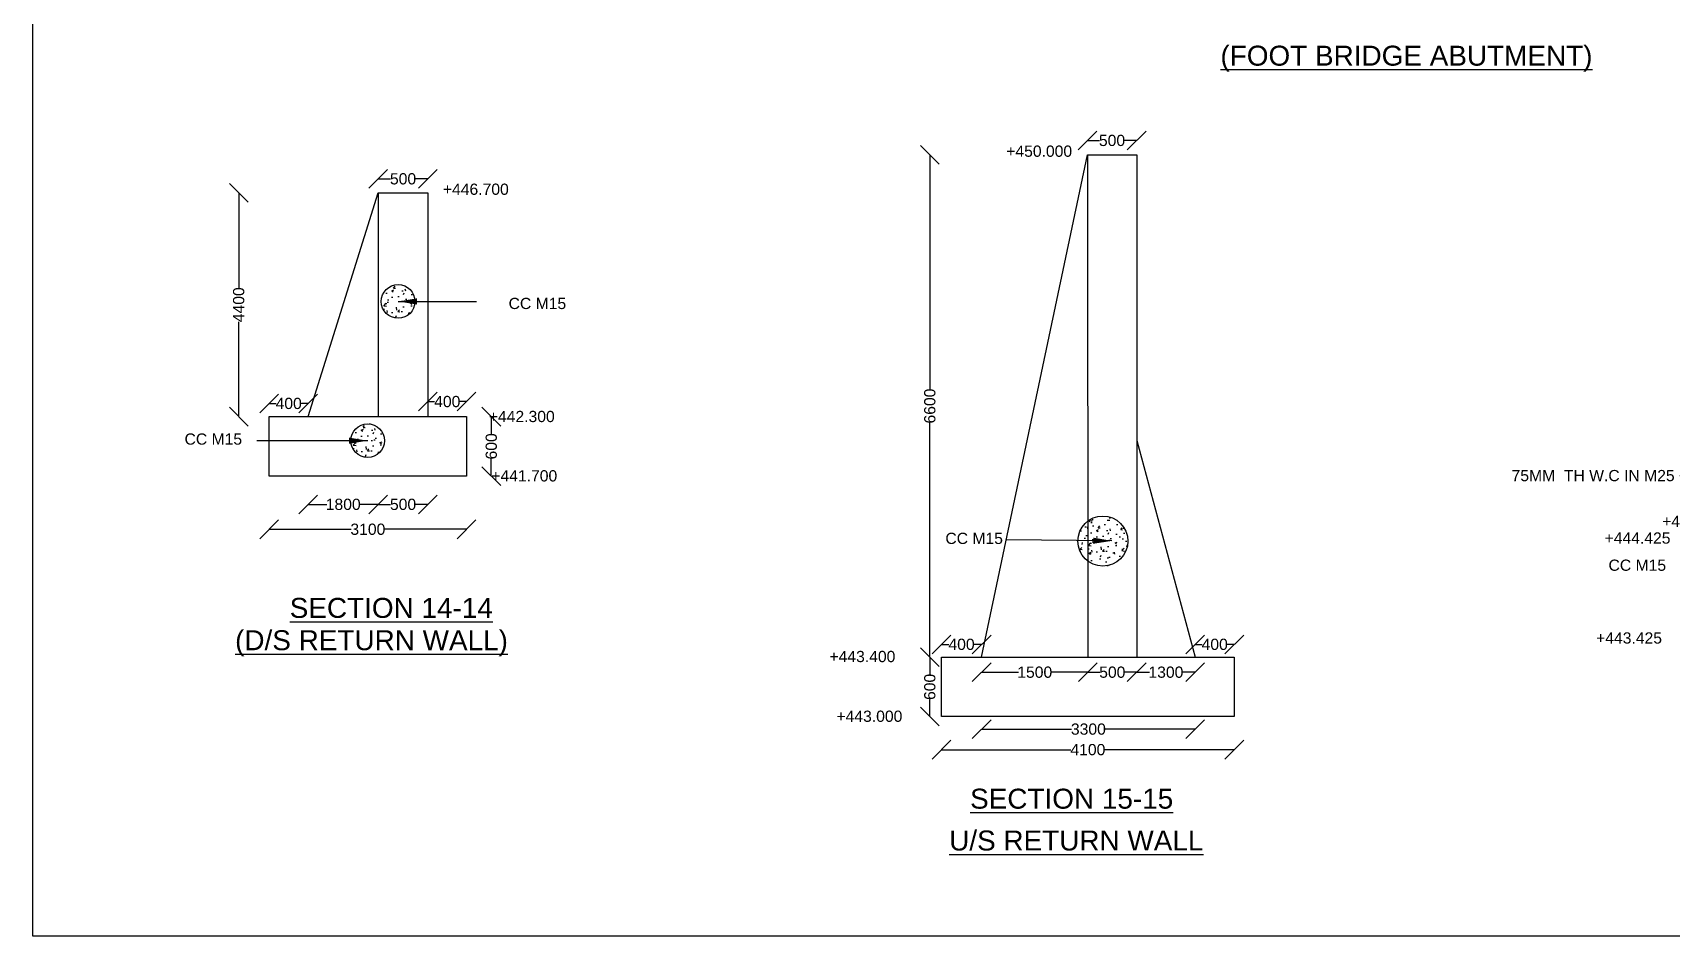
# Model space of a CAD drawing. Header units: millimetres. Extents: x 5763158 to 5770692, y 20980688 to 20986539.
# Drawn here: x 5763158 to 5765783, y 20980688 to 20982135 of the extents above; entities that cross this region are included whole.
import ezdxf

# ---------------------------------------------------------------- set-up
doc = ezdxf.new("R2010")
doc.units = ezdxf.units.MM
doc.header["$MEASUREMENT"] = 0
for name, color, linetype in [('DIMENSIONS', 7, 'Continuous'), ('DRAWING', 7, 'Continuous'), ('TEXT', 7, 'Continuous')]:
    doc.layers.add(name, color=color, linetype=linetype)
doc.styles.get("Standard").update_dxf_attribs({"font": 'arial.ttf', "height": 18})
doc.dimstyles.get("Standard").update_dxf_attribs({"dimtxt": 18, "dimasz": 30, "dimexe": 0.18, "dimexo": 0.0625, "dimgap": 0.09, "dimtad": 0, "dimdec": 0, "dimzin": 0, "dimdsep": 46, "dimtxsty": 'Standard', "dimblk": 'OBLIQUE', "dimcen": 0.09, "dimse1": 1, "dimse2": 1, "dimadec": 0, "dimazin": 0, "dimtfac": 1, "dimtdec": 0, "dimtofl": 0, "dimtmove": 0, "dimatfit": 3, "dimfxl": 1, "dimtolj": 1, "dimtzin": 0, "dimarcsym": 0})

# ---------------------------------------------------------------- blocks, each defined once
blk = doc.blocks.new('_Oblique')
at = {"color": 0, "linetype": 'ByBlock', "lineweight": -2}
blk.add_line((-0.5, -0.5), (0.5, 0.5), dxfattribs=at)
blk = doc.blocks.new('*D153')
at = {"layer": 'Defpoints', "color": 0, "transparency": 16777216}
for p in [(5763711.2, 20981878.7), (5763791, 20981901.2), (5763791, 20981878.7)]:
    blk.add_point(p, dxfattribs=at)
at = {"layer": 'DIMENSIONS', "color": 0, "lineweight": -2, "transparency": 16777216}
for p, q in [((5763711.2, 20981901.2), (5763731.2, 20981901.2)), ((5763791, 20981901.2), (5763771.1, 20981901.2))]:
    blk.add_line(p, q, dxfattribs=at)
at = {"layer": 'DIMENSIONS', "color": 0, "lineweight": -2, "transparency": 16777216, "xscale": 30, "yscale": 30, "zscale": 30, "rotation": 180}
blk.add_blockref('_Oblique', (5763711.2, 20981901.2), dxfattribs=at)
at = {"layer": 'DIMENSIONS', "color": 0, "lineweight": -2, "transparency": 16777216, "xscale": 30, "yscale": 30, "zscale": 30}
blk.add_blockref('_Oblique', (5763791, 20981901.2), dxfattribs=at)
at = {"layer": 'DIMENSIONS', "color": 0, "transparency": 16777216, "insert": (5763751.1, 20981901.2), "char_height": 18, "attachment_point": 5}
blk.add_mtext('\\A1;500', dxfattribs=at)
blk = doc.blocks.new('*D154')
at = {"layer": 'Defpoints', "color": 0, "transparency": 16777216}
for p in [(5763711.2, 20981878.7), (5763487.8, 20981520.2), (5763599.2, 20981520.2)]:
    blk.add_point(p, dxfattribs=at)
at = {"layer": 'DIMENSIONS', "color": 0, "lineweight": -2, "transparency": 16777216}
for p, q in [((5763487.8, 20981878.7), (5763487.8, 20981726.8)), ((5763487.8, 20981520.2), (5763487.8, 20981672.2))]:
    blk.add_line(p, q, dxfattribs=at)
at = {"layer": 'DIMENSIONS', "color": 0, "lineweight": -2, "transparency": 16777216, "xscale": 30, "yscale": 30, "zscale": 30}
for p, rotation in [((5763487.8, 20981878.7), 90), ((5763487.8, 20981520.2), 270)]:
    blk.add_blockref('_Oblique', p, dxfattribs=dict(at, rotation=rotation))
at = {"layer": 'DIMENSIONS', "color": 0, "transparency": 16777216, "insert": (5763487.8, 20981699.5), "char_height": 18, "attachment_point": 5, "rotation": 90}
blk.add_mtext('\\A1;4400', dxfattribs=at)
blk = doc.blocks.new('*D155')
at = {"layer": 'Defpoints', "color": 0, "transparency": 16777216}
for p in [(5763599.2, 20981541.3), (5763536.6, 20981520.2), (5763599.2, 20981520.2)]:
    blk.add_point(p, dxfattribs=at)
at = {"layer": 'DIMENSIONS', "color": 0, "lineweight": -2, "transparency": 16777216}
for p, q in [((5763536.6, 20981541.3), (5763547.6, 20981541.3)), ((5763599.2, 20981541.3), (5763588.2, 20981541.3))]:
    blk.add_line(p, q, dxfattribs=at)
at = {"layer": 'DIMENSIONS', "color": 0, "lineweight": -2, "transparency": 16777216, "xscale": 30, "yscale": 30, "zscale": 30, "rotation": 180}
blk.add_blockref('_Oblique', (5763536.6, 20981541.3), dxfattribs=at)
at = {"layer": 'DIMENSIONS', "color": 0, "lineweight": -2, "transparency": 16777216, "xscale": 30, "yscale": 30, "zscale": 30}
blk.add_blockref('_Oblique', (5763599.2, 20981541.3), dxfattribs=at)
at = {"layer": 'DIMENSIONS', "color": 0, "transparency": 16777216, "insert": (5763567.9, 20981541.3), "char_height": 18, "attachment_point": 5}
blk.add_mtext('\\A1;400', dxfattribs=at)
blk = doc.blocks.new('*D156')
at = {"layer": 'Defpoints', "color": 0, "transparency": 16777216}
for p in [(5763852.8, 20981544.3), (5763791, 20981520.2), (5763852.8, 20981520.2)]:
    blk.add_point(p, dxfattribs=at)
at = {"layer": 'DIMENSIONS', "color": 0, "lineweight": -2, "transparency": 16777216}
for p, q in [((5763791, 20981544.3), (5763801.6, 20981544.3)), ((5763852.8, 20981544.3), (5763842.2, 20981544.3))]:
    blk.add_line(p, q, dxfattribs=at)
at = {"layer": 'DIMENSIONS', "color": 0, "lineweight": -2, "transparency": 16777216, "xscale": 30, "yscale": 30, "zscale": 30, "rotation": 180}
blk.add_blockref('_Oblique', (5763791, 20981544.3), dxfattribs=at)
at = {"layer": 'DIMENSIONS', "color": 0, "lineweight": -2, "transparency": 16777216, "xscale": 30, "yscale": 30, "zscale": 30}
blk.add_blockref('_Oblique', (5763852.8, 20981544.3), dxfattribs=at)
at = {"layer": 'DIMENSIONS', "color": 0, "transparency": 16777216, "insert": (5763821.9, 20981544.3), "char_height": 18, "attachment_point": 5}
blk.add_mtext('\\A1;400', dxfattribs=at)
blk = doc.blocks.new('*D157')
at = {"layer": 'Defpoints', "color": 0, "transparency": 16777216}
for p in [(5763852.8, 20981520.2), (5763852.8, 20981425), (5763892.5, 20981425)]:
    blk.add_point(p, dxfattribs=at)
at = {"layer": 'DIMENSIONS', "color": 0, "lineweight": -2, "transparency": 16777216}
for p, q in [((5763892.5, 20981520.2), (5763892.5, 20981492.6)), ((5763892.5, 20981425), (5763892.5, 20981452.6))]:
    blk.add_line(p, q, dxfattribs=at)
at = {"layer": 'DIMENSIONS', "color": 0, "lineweight": -2, "transparency": 16777216, "xscale": 30, "yscale": 30, "zscale": 30}
for p, rotation in [((5763892.5, 20981520.2), 90), ((5763892.5, 20981425), 270)]:
    blk.add_blockref('_Oblique', p, dxfattribs=dict(at, rotation=rotation))
at = {"layer": 'DIMENSIONS', "color": 0, "transparency": 16777216, "insert": (5763892.5, 20981472.6), "char_height": 18, "attachment_point": 5, "rotation": 90}
blk.add_mtext('\\A1;600', dxfattribs=at)
blk = doc.blocks.new('*D158')
at = {"layer": 'Defpoints', "color": 0, "transparency": 16777216}
for p in [(5763599.2, 20981520.2), (5763711.2, 20981520.2), (5763711.2, 20981379.6)]:
    blk.add_point(p, dxfattribs=at)
at = {"layer": 'DIMENSIONS', "color": 0, "lineweight": -2, "transparency": 16777216}
for p, q in [((5763599.2, 20981379.6), (5763629.1, 20981379.6)), ((5763711.2, 20981379.6), (5763681.3, 20981379.6))]:
    blk.add_line(p, q, dxfattribs=at)
at = {"layer": 'DIMENSIONS', "color": 0, "lineweight": -2, "transparency": 16777216, "xscale": 30, "yscale": 30, "zscale": 30, "rotation": 180}
blk.add_blockref('_Oblique', (5763599.2, 20981379.6), dxfattribs=at)
at = {"layer": 'DIMENSIONS', "color": 0, "lineweight": -2, "transparency": 16777216, "xscale": 30, "yscale": 30, "zscale": 30}
blk.add_blockref('_Oblique', (5763711.2, 20981379.6), dxfattribs=at)
at = {"layer": 'DIMENSIONS', "color": 0, "transparency": 16777216, "insert": (5763655.2, 20981379.6), "char_height": 18, "attachment_point": 5}
blk.add_mtext('\\A1;1800', dxfattribs=at)
blk = doc.blocks.new('*D159')
at = {"layer": 'Defpoints', "color": 0, "transparency": 16777216}
for p in [(5763711.2, 20981520.2), (5763791, 20981520.2), (5763791, 20981379.6)]:
    blk.add_point(p, dxfattribs=at)
at = {"layer": 'DIMENSIONS', "color": 0, "lineweight": -2, "transparency": 16777216}
for p, q in [((5763711.2, 20981379.6), (5763731.2, 20981379.6)), ((5763791, 20981379.6), (5763771.1, 20981379.6))]:
    blk.add_line(p, q, dxfattribs=at)
at = {"layer": 'DIMENSIONS', "color": 0, "lineweight": -2, "transparency": 16777216, "xscale": 30, "yscale": 30, "zscale": 30, "rotation": 180}
blk.add_blockref('_Oblique', (5763711.2, 20981379.6), dxfattribs=at)
at = {"layer": 'DIMENSIONS', "color": 0, "lineweight": -2, "transparency": 16777216, "xscale": 30, "yscale": 30, "zscale": 30}
blk.add_blockref('_Oblique', (5763791, 20981379.6), dxfattribs=at)
at = {"layer": 'DIMENSIONS', "color": 0, "transparency": 16777216, "insert": (5763751.1, 20981379.6), "char_height": 18, "attachment_point": 5}
blk.add_mtext('\\A1;500', dxfattribs=at)
blk = doc.blocks.new('*D160')
at = {"layer": 'Defpoints', "color": 0, "transparency": 16777216}
for p in [(5763536.6, 20981425), (5763852.8, 20981425), (5763852.8, 20981339.7)]:
    blk.add_point(p, dxfattribs=at)
at = {"layer": 'DIMENSIONS', "color": 0, "lineweight": -2, "transparency": 16777216}
for p, q in [((5763536.6, 20981339.7), (5763667.8, 20981339.7)), ((5763852.8, 20981339.7), (5763721.6, 20981339.7))]:
    blk.add_line(p, q, dxfattribs=at)
at = {"layer": 'DIMENSIONS', "color": 0, "lineweight": -2, "transparency": 16777216, "xscale": 30, "yscale": 30, "zscale": 30, "rotation": 180}
blk.add_blockref('_Oblique', (5763536.6, 20981339.7), dxfattribs=at)
at = {"layer": 'DIMENSIONS', "color": 0, "lineweight": -2, "transparency": 16777216, "xscale": 30, "yscale": 30, "zscale": 30}
blk.add_blockref('_Oblique', (5763852.8, 20981339.7), dxfattribs=at)
at = {"layer": 'DIMENSIONS', "color": 0, "transparency": 16777216, "insert": (5763694.7, 20981339.7), "char_height": 18, "attachment_point": 5}
blk.add_mtext('\\A1;3100', dxfattribs=at)
blk = doc.blocks.new('*D161')
at = {"layer": 'Defpoints', "color": 0, "transparency": 16777216}
for p in [(5764926.4, 20981962.7), (5764847.4, 20981939.6), (5764926.4, 20981939.6)]:
    blk.add_point(p, dxfattribs=at)
at = {"layer": 'DIMENSIONS', "color": 0, "lineweight": -2, "transparency": 16777216}
for p, q in [((5764847.4, 20981962.7), (5764867, 20981962.7)), ((5764926.4, 20981962.7), (5764906.9, 20981962.7))]:
    blk.add_line(p, q, dxfattribs=at)
at = {"layer": 'DIMENSIONS', "color": 0, "lineweight": -2, "transparency": 16777216, "xscale": 30, "yscale": 30, "zscale": 30, "rotation": 180}
blk.add_blockref('_Oblique', (5764847.4, 20981962.7), dxfattribs=at)
at = {"layer": 'DIMENSIONS', "color": 0, "lineweight": -2, "transparency": 16777216, "xscale": 30, "yscale": 30, "zscale": 30}
blk.add_blockref('_Oblique', (5764926.4, 20981962.7), dxfattribs=at)
at = {"layer": 'DIMENSIONS', "color": 0, "transparency": 16777216, "insert": (5764886.9, 20981962.7), "char_height": 18, "attachment_point": 5}
blk.add_mtext('\\A1;500', dxfattribs=at)
blk = doc.blocks.new('*D162')
at = {"layer": 'Defpoints', "color": 0, "transparency": 16777216}
for p in [(5764847.4, 20981939.6), (5764595, 20981134.8), (5764678, 20981134.8)]:
    blk.add_point(p, dxfattribs=at)
at = {"layer": 'DIMENSIONS', "color": 0, "lineweight": -2, "transparency": 16777216}
for p, q in [((5764595, 20981939.6), (5764595, 20981564.2)), ((5764595, 20981134.8), (5764595, 20981510.2))]:
    blk.add_line(p, q, dxfattribs=at)
at = {"layer": 'DIMENSIONS', "color": 0, "lineweight": -2, "transparency": 16777216, "xscale": 30, "yscale": 30, "zscale": 30}
for p, rotation in [((5764595, 20981939.6), 90), ((5764595, 20981134.8), 270)]:
    blk.add_blockref('_Oblique', p, dxfattribs=dict(at, rotation=rotation))
at = {"layer": 'DIMENSIONS', "color": 0, "transparency": 16777216, "insert": (5764595, 20981537.2), "char_height": 18, "attachment_point": 5, "rotation": 90}
blk.add_mtext('\\A1;6600', dxfattribs=at)
blk = doc.blocks.new('*D163')
at = {"layer": 'Defpoints', "color": 0, "transparency": 16777216}
for p in [(5764595, 20981134.8), (5764595, 20981039.6), (5764613.7, 20981039.6)]:
    blk.add_point(p, dxfattribs=at)
at = {"layer": 'DIMENSIONS', "color": 0, "lineweight": -2, "transparency": 16777216}
for p, q in [((5764595, 20981134.8), (5764595, 20981107.2)), ((5764595, 20981039.6), (5764595, 20981067.2))]:
    blk.add_line(p, q, dxfattribs=at)
at = {"layer": 'DIMENSIONS', "color": 0, "lineweight": -2, "transparency": 16777216, "xscale": 30, "yscale": 30, "zscale": 30}
for p, rotation in [((5764595, 20981134.8), 90), ((5764595, 20981039.6), 270)]:
    blk.add_blockref('_Oblique', p, dxfattribs=dict(at, rotation=rotation))
at = {"layer": 'DIMENSIONS', "color": 0, "transparency": 16777216, "insert": (5764595, 20981087.2), "char_height": 18, "attachment_point": 5, "rotation": 90}
blk.add_mtext('\\A1;600', dxfattribs=at)
blk = doc.blocks.new('*D164')
at = {"layer": 'Defpoints', "color": 0, "transparency": 16777216}
for p in [(5764678, 20981155.3), (5764613.7, 20981134.8), (5764678, 20981134.8)]:
    blk.add_point(p, dxfattribs=at)
at = {"layer": 'DIMENSIONS', "color": 0, "lineweight": -2, "transparency": 16777216}
for p, q in [((5764613.7, 20981155.3), (5764625.5, 20981155.3)), ((5764678, 20981155.3), (5764666.1, 20981155.3))]:
    blk.add_line(p, q, dxfattribs=at)
at = {"layer": 'DIMENSIONS', "color": 0, "lineweight": -2, "transparency": 16777216, "xscale": 30, "yscale": 30, "zscale": 30, "rotation": 180}
blk.add_blockref('_Oblique', (5764613.7, 20981155.3), dxfattribs=at)
at = {"layer": 'DIMENSIONS', "color": 0, "lineweight": -2, "transparency": 16777216, "xscale": 30, "yscale": 30, "zscale": 30}
blk.add_blockref('_Oblique', (5764678, 20981155.3), dxfattribs=at)
at = {"layer": 'DIMENSIONS', "color": 0, "transparency": 16777216, "insert": (5764645.8, 20981155.3), "char_height": 18, "attachment_point": 5}
blk.add_mtext('\\A1;400', dxfattribs=at)
blk = doc.blocks.new('*D165')
at = {"layer": 'Defpoints', "color": 0, "transparency": 16777216}
for p in [(5764678, 20981134.8), (5764848.2, 20981135), (5764848.2, 20981110.7)]:
    blk.add_point(p, dxfattribs=at)
at = {"layer": 'DIMENSIONS', "color": 0, "lineweight": -2, "transparency": 16777216}
for p, q in [((5764678, 20981110.7), (5764737, 20981110.7)), ((5764848.2, 20981110.7), (5764789.2, 20981110.7))]:
    blk.add_line(p, q, dxfattribs=at)
at = {"layer": 'DIMENSIONS', "color": 0, "lineweight": -2, "transparency": 16777216, "xscale": 30, "yscale": 30, "zscale": 30, "rotation": 180}
blk.add_blockref('_Oblique', (5764678, 20981110.7), dxfattribs=at)
at = {"layer": 'DIMENSIONS', "color": 0, "lineweight": -2, "transparency": 16777216, "xscale": 30, "yscale": 30, "zscale": 30}
blk.add_blockref('_Oblique', (5764848.2, 20981110.7), dxfattribs=at)
at = {"layer": 'DIMENSIONS', "color": 0, "transparency": 16777216, "insert": (5764763.1, 20981110.7), "char_height": 18, "attachment_point": 5}
blk.add_mtext('\\A1;1500', dxfattribs=at)
blk = doc.blocks.new('*D166')
at = {"layer": 'Defpoints', "color": 0, "transparency": 16777216}
for p in [(5764848.2, 20981134.8), (5764926.4, 20981134.8), (5764926.4, 20981110.7)]:
    blk.add_point(p, dxfattribs=at)
at = {"layer": 'DIMENSIONS', "color": 0, "lineweight": -2, "transparency": 16777216}
for p, q in [((5764848.2, 20981110.7), (5764867.4, 20981110.7)), ((5764926.4, 20981110.7), (5764907.3, 20981110.7))]:
    blk.add_line(p, q, dxfattribs=at)
at = {"layer": 'DIMENSIONS', "color": 0, "lineweight": -2, "transparency": 16777216, "xscale": 30, "yscale": 30, "zscale": 30, "rotation": 180}
blk.add_blockref('_Oblique', (5764848.2, 20981110.7), dxfattribs=at)
at = {"layer": 'DIMENSIONS', "color": 0, "lineweight": -2, "transparency": 16777216, "xscale": 30, "yscale": 30, "zscale": 30}
blk.add_blockref('_Oblique', (5764926.4, 20981110.7), dxfattribs=at)
at = {"layer": 'DIMENSIONS', "color": 0, "transparency": 16777216, "insert": (5764887.3, 20981110.7), "char_height": 18, "attachment_point": 5}
blk.add_mtext('\\A1;500', dxfattribs=at)
blk = doc.blocks.new('*D167')
at = {"layer": 'Defpoints', "color": 0, "transparency": 16777216}
for p in [(5764926.4, 20981134.8), (5765019.9, 20981134.8), (5765019.9, 20981110.7)]:
    blk.add_point(p, dxfattribs=at)
at = {"layer": 'DIMENSIONS', "color": 0, "lineweight": -2, "transparency": 16777216}
for p, q in [((5764926.4, 20981110.7), (5764947.1, 20981110.7)), ((5765019.9, 20981110.7), (5764999.3, 20981110.7))]:
    blk.add_line(p, q, dxfattribs=at)
at = {"layer": 'DIMENSIONS', "color": 0, "lineweight": -2, "transparency": 16777216, "xscale": 30, "yscale": 30, "zscale": 30, "rotation": 180}
blk.add_blockref('_Oblique', (5764926.4, 20981110.7), dxfattribs=at)
at = {"layer": 'DIMENSIONS', "color": 0, "lineweight": -2, "transparency": 16777216, "xscale": 30, "yscale": 30, "zscale": 30}
blk.add_blockref('_Oblique', (5765019.9, 20981110.7), dxfattribs=at)
at = {"layer": 'DIMENSIONS', "color": 0, "transparency": 16777216, "insert": (5764973.2, 20981110.7), "char_height": 18, "attachment_point": 5}
blk.add_mtext('\\A1;1300', dxfattribs=at)
blk = doc.blocks.new('*D168')
at = {"layer": 'Defpoints', "color": 0, "transparency": 16777216}
for p in [(5765082.8, 20981155.3), (5765019.9, 20981134.8), (5765082.8, 20981134.8)]:
    blk.add_point(p, dxfattribs=at)
at = {"layer": 'DIMENSIONS', "color": 0, "lineweight": -2, "transparency": 16777216}
for p, q in [((5765019.9, 20981155.3), (5765031.1, 20981155.3)), ((5765082.8, 20981155.3), (5765071.7, 20981155.3))]:
    blk.add_line(p, q, dxfattribs=at)
at = {"layer": 'DIMENSIONS', "color": 0, "lineweight": -2, "transparency": 16777216, "xscale": 30, "yscale": 30, "zscale": 30, "rotation": 180}
blk.add_blockref('_Oblique', (5765019.9, 20981155.3), dxfattribs=at)
at = {"layer": 'DIMENSIONS', "color": 0, "lineweight": -2, "transparency": 16777216, "xscale": 30, "yscale": 30, "zscale": 30}
blk.add_blockref('_Oblique', (5765082.8, 20981155.3), dxfattribs=at)
at = {"layer": 'DIMENSIONS', "color": 0, "transparency": 16777216, "insert": (5765051.4, 20981155.3), "char_height": 18, "attachment_point": 5}
blk.add_mtext('\\A1;400', dxfattribs=at)
blk = doc.blocks.new('*D169')
at = {"layer": 'Defpoints', "color": 0, "transparency": 16777216}
for p in [(5764678, 20981134.8), (5765019.9, 20981134.8), (5765019.9, 20981019.5)]:
    blk.add_point(p, dxfattribs=at)
at = {"layer": 'DIMENSIONS', "color": 0, "lineweight": -2, "transparency": 16777216}
for p, q in [((5764678, 20981019.5), (5764822, 20981019.5)), ((5765019.9, 20981019.5), (5764875.9, 20981019.5))]:
    blk.add_line(p, q, dxfattribs=at)
at = {"layer": 'DIMENSIONS', "color": 0, "lineweight": -2, "transparency": 16777216, "xscale": 30, "yscale": 30, "zscale": 30, "rotation": 180}
blk.add_blockref('_Oblique', (5764678, 20981019.5), dxfattribs=at)
at = {"layer": 'DIMENSIONS', "color": 0, "lineweight": -2, "transparency": 16777216, "xscale": 30, "yscale": 30, "zscale": 30}
blk.add_blockref('_Oblique', (5765019.9, 20981019.5), dxfattribs=at)
at = {"layer": 'DIMENSIONS', "color": 0, "transparency": 16777216, "insert": (5764849, 20981019.5), "char_height": 18, "attachment_point": 5}
blk.add_mtext('\\A1;3300', dxfattribs=at)
blk = doc.blocks.new('*D170')
at = {"layer": 'Defpoints', "color": 0, "transparency": 16777216}
for p in [(5764613.7, 20981039.6), (5765082.8, 20981039.6), (5765082.8, 20980986.6)]:
    blk.add_point(p, dxfattribs=at)
at = {"layer": 'DIMENSIONS', "color": 0, "lineweight": -2, "transparency": 16777216}
for p, q in [((5764613.7, 20980986.6), (5764820.9, 20980986.6)), ((5765082.8, 20980986.6), (5764875.5, 20980986.6))]:
    blk.add_line(p, q, dxfattribs=at)
at = {"layer": 'DIMENSIONS', "color": 0, "lineweight": -2, "transparency": 16777216, "xscale": 30, "yscale": 30, "zscale": 30, "rotation": 180}
blk.add_blockref('_Oblique', (5764613.7, 20980986.6), dxfattribs=at)
at = {"layer": 'DIMENSIONS', "color": 0, "lineweight": -2, "transparency": 16777216, "xscale": 30, "yscale": 30, "zscale": 30}
blk.add_blockref('_Oblique', (5765082.8, 20980986.6), dxfattribs=at)
at = {"layer": 'DIMENSIONS', "color": 0, "transparency": 16777216, "insert": (5764848.2, 20980986.6), "char_height": 18, "attachment_point": 5}
blk.add_mtext('\\A1;4100', dxfattribs=at)

msp = doc.modelspace()

# ---------------------------------------------------------------- hatches: boundary and pattern name
at = {"layer": 'DRAWING'}
h = msp.add_hatch(dxfattribs=at)
h.set_pattern_fill('AR-CONC', color=0, scale=5, style=0)
h.set_pattern_definition([(50, (-3138.714, -4209.645), (35.86300913, -3.13760675), [3.75, -41.25]), (355, (-3138.714, -4209.645), (-6.93756668, 37.609606685), [3, -33]), (100.4514, (-3135.726, -4209.907), (28.925469086, 34.471977103), [3.1870095, -35.0571056]), (46.1842, (-3138.714, -4199.645), (53.36205243, -8.27595072), [5.625, -61.875]), (96.6356, (-3134.27, -4200.335), (46.73313528, 48.70589355), [4.7805144, -52.58565]), (351.1842, (-3138.714, -4199.645), (46.73309726, 48.70593005), [4.5, -49.5]), (21, (-3133.714, -4202.145), (29.845352606, -20.130944533), [3.75, -41.25]), (326, (-3133.714, -4202.145), (12.165766596, 36.25750225), [3, -33]), (71.4514, (-3131.227, -4203.823), (42.01113143, 16.126524835), [3.1870095, -35.0571056]), (37.5, (-3138.714, -4209.645), (0.607992766, 16.6446926916), [0, -32.6, 0, -33.5, 0, -33.125]), (7.5, (-3138.714, -4209.645), (13.153476872, 19.720585594), [0, -19.1, 0, -31.85, 0, -12.625]), (327.5, (-3149.864, -4209.645), (26.691121809, -1.127743587), [0, -12.5, 0, -39, 0, -51.75]), (317.5, (-3154.864, -4209.645), (29.159308467, 5.005249117), [0, -16.25, 0, -25.9, 0, -36.75])])
edge = h.paths.add_edge_path()
edge.add_arc((5763743.2, 20981704.8), 27, 0, 360)
h = msp.add_hatch(dxfattribs=at)
h.set_pattern_fill('AR-CONC', color=0, scale=5, style=0)
h.set_pattern_definition([(50, (-3187.548, -4432.77), (35.86300913, -3.13760675), [3.75, -41.25]), (355, (-3187.55, -4432.77), (-6.93756668, 37.609606685), [3, -33]), (100.4514, (-3184.56, -4433.03), (28.925469086, 34.471977103), [3.1870095, -35.0571056]), (46.1842, (-3187.55, -4422.77), (53.36205243, -8.27595072), [5.625, -61.875]), (96.6356, (-3183.1, -4423.46), (46.73313528, 48.70589355), [4.7805144, -52.58565]), (351.1842, (-3187.55, -4422.77), (46.73309726, 48.70593005), [4.5, -49.5]), (21, (-3182.548, -4425.27), (29.845352606, -20.130944533), [3.75, -41.25]), (326, (-3182.55, -4425.27), (12.165766596, 36.25750225), [3, -33]), (71.4514, (-3180.06, -4426.948), (42.01113143, 16.126524835), [3.1870095, -35.0571056]), (37.5, (-3187.548, -4432.77), (0.607992766, 16.6446926916), [0, -32.6, 0, -33.5, 0, -33.125]), (7.5, (-3187.548, -4432.77), (13.153476872, 19.720585594), [0, -19.1, 0, -31.85, 0, -12.625]), (327.5, (-3198.698, -4432.77), (26.691121809, -1.127743587), [0, -12.5, 0, -39, 0, -51.75]), (317.5, (-3203.698, -4432.77), (29.159308467, 5.005249117), [0, -16.25, 0, -25.9, 0, -36.75])])
edge = h.paths.add_edge_path()
edge.add_arc((5763694.4, 20981481.7), 27, 0, 360)
h = msp.add_hatch(dxfattribs=at)
h.set_pattern_fill('AR-CONC', color=0, scale=5, style=0)
h.set_pattern_definition([(50, (-2009.757, -4593.623), (35.86300913, -3.13760675), [3.75, -41.25]), (355, (-2009.757, -4593.623), (-6.93756668, 37.609606685), [3, -33]), (100.4514, (-2006.768, -4593.884), (28.925469086, 34.471977103), [3.1870095, -35.0571056]), (46.1842, (-2009.757, -4583.623), (53.36205243, -8.27595072), [5.625, -61.875]), (96.6356, (-2005.31, -4584.31), (46.73313528, 48.70589355), [4.7805144, -52.58565]), (351.1842, (-2009.757, -4583.62), (46.73309726, 48.70593005), [4.5, -49.5]), (21, (-2004.757, -4586.123), (29.845352606, -20.130944533), [3.75, -41.25]), (326, (-2004.757, -4586.123), (12.165766596, 36.25750225), [3, -33]), (71.4514, (-2002.27, -4587.8), (42.01113143, 16.126524835), [3.1870095, -35.0571056]), (37.5, (-2009.757, -4593.623), (0.607992766, 16.6446926916), [0, -32.6, 0, -33.5, 0, -33.125]), (7.5, (-2009.757, -4593.623), (13.153476872, 19.720585594), [0, -19.1, 0, -31.85, 0, -12.625]), (327.5, (-2020.907, -4593.623), (26.691121809, -1.127743587), [0, -12.5, 0, -39, 0, -51.75]), (317.5, (-2025.907, -4593.623), (29.159308467, 5.005249117), [0, -16.25, 0, -25.9, 0, -36.75])])
edge = h.paths.add_edge_path()
edge.add_arc((5764872.2, 20981320.9), 40.1, 0, 360)

# ---------------------------------------------------------------- linework, layer by layer
at = {"layer": 'DRAWING', "color": 0}
for points in [[(5764678, 20981134.8), (5764847.4, 20981939.6), (5764926.4, 20981939.6), (5764926.4, 20981481.9), (5765019.9, 20981134.8)], [(5764847.4, 20981939.6), (5764848.2, 20981134.8)], [(5763599.2, 20981520.2), (5763711.2, 20981878.7), (5763791, 20981878.7), (5763791, 20981520.2)], [(5763711.2, 20981878.7), (5763711.2, 20981520.2)], [(5764926.4, 20981481.9), (5764926.4, 20981134.8)]]:
    msp.add_lwpolyline(points, dxfattribs=at)
for points in [[(5763536.6, 20981520.2), (5763852.8, 20981520.2), (5763852.8, 20981425), (5763536.6, 20981425)], [(5764613.7, 20981134.8), (5765082.8, 20981134.8), (5765082.8, 20981039.6), (5764613.7, 20981039.6)]]:
    msp.add_lwpolyline(points, close=True, dxfattribs=at)
for centre, radius in [((5763743.2, 20981704.8), 27), ((5763694.4, 20981481.7), 27), ((5764872.2, 20981320.9), 40.1)]:
    msp.add_circle(centre, radius, dxfattribs=at)
at = {"layer": 'TEXT', "color": 0}
msp.add_lwpolyline([(5770667.3, 20980687.7), (5763157.9, 20980687.7), (5763157.9, 20986538.9), (5770667.3, 20986538.9)], close=True, dxfattribs=at)

# ---------------------------------------------------------------- texts
for s, height, p in [('%%U(FOOT BRIDGE ABUTMENT)', 32, (5765060.6, 20982082.6)), ('+450.000', 18, (5764717.4, 20981936.6)), ('+446.700', 18, (5763814.9, 20981875.6)), ('CC M15', 18, (5763920.2, 20981692.6)), ('+442.300', 18, (5763888.5, 20981511.5)), ('CC M15', 18, (5763401, 20981475.3)), ('+441.700', 18, (5763892.5, 20981416.4)), ('75MM  TH W.C IN M25 GRADE', 18, (5765527, 20981416.8)), ('+444.500', 18, (5765768.3, 20981343.6)), ('CC M15', 18, (5764619.9, 20981316.2)), ('+444.425', 18, (5765676, 20981316.7)), ('CC M15', 18, (5765682.3, 20981273.2)), ('%%USECTION 14-14', 32, (5763569.5, 20981197.8)), ('%%U(D/S RETURN WALL)', 32, (5763482, 20981146)), ('+443.425', 18, (5765662.4, 20981156.6)), ('+443.400', 18, (5764434.2, 20981126.9)), ('+443.000', 18, (5764445.4, 20981031.2)), ('%%USECTION 15-15', 32, (5764659.5, 20980892.1)), ('%%UU/S RETURN WALL', 32, (5764626, 20980825.1))]:
    msp.add_text(s, height=height, dxfattribs=at).set_placement(p)

# ---------------------------------------------------------------- dimensions: what is measured, and where the dimension line sits
at = {"layer": 'DIMENSIONS', "color": 0}
for base, p1, p2, text, picture, middle in [((5764926.4, 20981962.7), (5764847.4, 20981939.6), (5764926.4, 20981939.6), '500', '*D161', (5764886.9, 20981962.7)), ((5763791, 20981901.2), (5763711.2, 20981878.7), (5763791, 20981878.7), '500', '*D153', (5763751.1, 20981901.2)), ((5763599.2, 20981541.3), (5763536.6, 20981520.2), (5763599.2, 20981520.2), '400', '*D155', (5763567.9, 20981541.3)), ((5763852.8, 20981544.3), (5763791, 20981520.2), (5763852.8, 20981520.2), '400', '*D156', (5763821.9, 20981544.3)), ((5763711.2, 20981379.6), (5763599.2, 20981520.2), (5763711.2, 20981520.2), '1800', '*D158', (5763655.2, 20981379.6)), ((5763791, 20981379.6), (5763711.2, 20981520.2), (5763791, 20981520.2), '500', '*D159', (5763751.1, 20981379.6)), ((5763852.8, 20981339.7), (5763536.6, 20981425), (5763852.8, 20981425), '3100', '*D160', (5763694.7, 20981339.7)), ((5764678, 20981155.3), (5764613.7, 20981134.8), (5764678, 20981134.8), '400', '*D164', (5764645.8, 20981155.3)), ((5765082.8, 20981155.3), (5765019.9, 20981134.8), (5765082.8, 20981134.8), '400', '*D168', (5765051.4, 20981155.3)), ((5764848.2, 20981110.7), (5764678, 20981134.8), (5764848.2, 20981135), '1500', '*D165', (5764763.1, 20981110.7)), ((5765019.9, 20981019.5), (5764678, 20981134.8), (5765019.9, 20981134.8), '3300', '*D169', (5764849, 20981019.5)), ((5764926.4, 20981110.7), (5764848.2, 20981134.8), (5764926.4, 20981134.8), '500', '*D166', (5764887.3, 20981110.7)), ((5765019.9, 20981110.7), (5764926.4, 20981134.8), (5765019.9, 20981134.8), '1300', '*D167', (5764973.2, 20981110.7)), ((5765082.8, 20980986.6), (5764613.7, 20981039.6), (5765082.8, 20981039.6), '4100', '*D170', (5764848.2, 20980986.6))]:
    dim = msp.add_linear_dim(base=base, p1=p1, p2=p2, text=text, dimstyle='Standard', dxfattribs=at)
    dim.commit()
    dim.dimension.update_dxf_attribs({"geometry": picture, "text_midpoint": middle})
for base, p1, p2, text, picture, middle in [((5764595, 20981134.8), (5764847.4, 20981939.6), (5764678, 20981134.8), '6600', '*D162', (5764595, 20981537.2)), ((5763487.8, 20981520.2), (5763711.2, 20981878.7), (5763599.2, 20981520.2), '4400', '*D154', (5763487.8, 20981699.5)), ((5763892.5, 20981425), (5763852.8, 20981520.2), (5763852.8, 20981425), '600', '*D157', (5763892.5, 20981472.6)), ((5764595, 20981039.6), (5764595, 20981134.8), (5764613.7, 20981039.6), '600', '*D163', (5764595, 20981087.2))]:
    dim = msp.add_linear_dim(base=base, p1=p1, p2=p2, angle=90, text=text, dimstyle='Standard', dxfattribs=at)
    dim.commit()
    dim.dimension.update_dxf_attribs({"geometry": picture, "text_midpoint": middle})

# ---------------------------------------------------------------- leaders
for points in [[(5763743.2, 20981704.8), (5763868.7, 20981704.8)], [(5763694.4, 20981481.7), (5763516.7, 20981481.7)], [(5764886.7, 20981321.2), (5764717.5, 20981322.6)]]:
    msp.add_leader(points, dimstyle='Standard', override={"dimgap": 0.09, "dimtad": 0}, dxfattribs=at)

doc.saveas('drawing.dxf')
